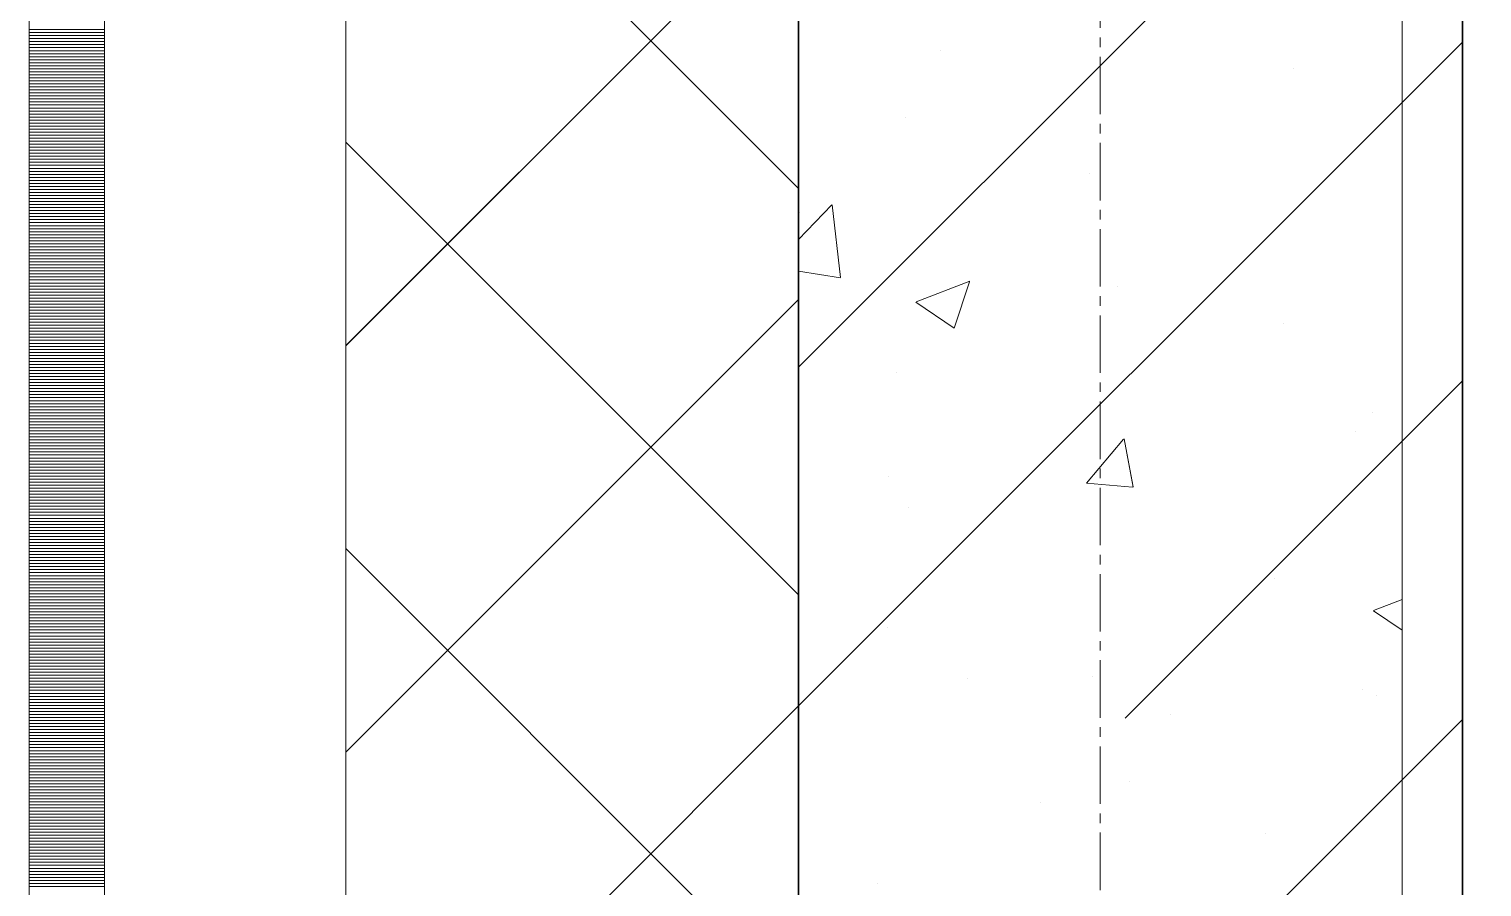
# Model space of a CAD drawing. Header units: millimetres. Extents: x 470010 to 1231400, y -134005 to 421770.
# Drawn here: x 672518.6 to 673000, y -30413.7 to -30129.3 of the extents above; entities that cross this region are included whole.
import ezdxf
from ezdxf.enums import TextEntityAlignment as Align

# ---------------------------------------------------------------- set-up
doc = ezdxf.new("R2010")
doc.units = ezdxf.units.MM
for name, pattern in [('CENTER2', [28.575, 19.05, -3.175, 3.175, -3.175]), ('DASHED', [19.05, 12.7, -6.35]), ('HIDDEN2', [4.7625, 3.175, -1.5875])]:
    doc.linetypes.add(name, pattern=pattern)
doc.layers.get('Defpoints').update_dxf_attribs({"color": 140})
doc.layers.add('АР_Делит', color=120, linetype='Continuous', lineweight=0, plot=False)
for name, color, linetype, lineweight in [('АР_Колонны', 70, 'Continuous', 30), ('АР_Стены ЖБ', 7, 'Continuous', 35), ('АР_Стены ПЕНОблок', 52, 'Continuous', 20), ('АР_Тонкая', 254, 'Continuous', 5), ('АР_Утеплитель', 31, 'Continuous', 0), ('АР_Штриховка', 8, 'Continuous', 0)]:
    doc.layers.add(name, color=color, linetype=linetype, lineweight=lineweight)
doc.layers.add('РД_Оси_100', color=7, linetype='Continuous', lineweight=0, true_color=0x525252)
doc.styles.add('style1', font='ARIALN.TTF')

# ---------------------------------------------------------------- blocks, each defined once
blk = doc.blocks.new('СОШ_2200_АР_ОСИ_М100_28.05.24')
at = {"layer": 'АР_Делит', "color": 251, "linetype": 'DASHED', "true_color": 0x636466}
blk.add_lwpolyline([(114955, 135155), (114955, -355), (93595.036, -355), (93595.036, 13855), (94145, 13855), (94145, 68320), (66055, 68320), (66055, 13857.73), (83455, 13857.73), (83455, -355), (45245, -355), (45245, 13145), (44695, 13145), (44695, 26755), (45245, 26755), (45245, 68320), (20455, 68320), (20455, 26755), (27955, 26755), (27955, 13145), (-355, 13145), (-355, 100855)], dxfattribs=at)
at = {"layer": 'РД_Оси_100', "color": 251, "linetype": 'CENTER2', "true_color": 0x636466}
blk.add_line((0, -6155), (0, 139938.679), dxfattribs=at)
blk = doc.blocks.new('A$C9108343f')
at = {"layer": 'АР_Колонны', "color": 18, "linetype": 'HIDDEN2', "lineweight": 25, "true_color": 0x000000}
for p, q in [((7054.96, 69655), (7054.96, 70555)), ((7274.96, 70555), (7274.96, 69655))]:
    blk.add_line(p, q, dxfattribs=at)
at = {"layer": 'АР_Колонны', "color": 18, "linetype": 'Continuous', "lineweight": 15, "true_color": 0x000000}
for p, q in [((7054.96, 70555), (7054.96, 69655)), ((7054.96, 70555), (7054.96, 69655)), ((7274.96, 69655), (7274.96, 70555)), ((7274.96, 69655), (7274.96, 70555))]:
    blk.add_line(p, q, dxfattribs=at)
at = {"layer": 'АР_Стены ЖБ', "color": 18, "linetype": 'Continuous', "lineweight": 30, "true_color": 0x000000}
for p, q in [((7054.96, 70555), (7054.96, 69655)), ((7274.96, 69655), (7274.96, 70555))]:
    blk.add_line(p, q, dxfattribs=at)
at = {"layer": 'АР_Стены ПЕНОблок', "color": 18, "linetype": 'Continuous', "lineweight": 20, "true_color": 0x000000}
for p, q in [((7054.96, 97555), (7054.96, 21355)), ((7254.96, 21355), (7254.96, 97555))]:
    blk.add_line(p, q, dxfattribs=at)
at = {"layer": 'АР_Тонкая', "color": 18, "linetype": 'Continuous', "lineweight": 5, "true_color": 0x000000}
for p, q in [((6799.96, 97555), (6799.96, 21355)), ((6824.96, 97555), (6824.96, 21355)), ((6824.96, 21355), (6824.96, 97555)), ((6904.96, 21355), (6904.96, 97555))]:
    blk.add_line(p, q, dxfattribs=at)
at = {"layer": 'АР_Утеплитель', "color": 18, "linetype": 'Continuous', "lineweight": 0, "true_color": 0x000000}
for p, q in [((6904.96, 97555), (6904.96, 21355)), ((7054.96, 21355), (7054.96, 97555))]:
    blk.add_line(p, q, dxfattribs=at)
at = {"layer": 'АР_Штриховка', "color": 18, "linetype": 'Continuous', "lineweight": 0, "true_color": 0x000000}
for p, q in [((7054.96, 70184.12), (6904.96, 70334.12)), ((6904.96, 70131.98), (7054.96, 70281.98)), ((6799.96, 70236.75), (6824.96, 70236.75)), ((6799.96, 70235.75), (6824.96, 70235.75)), ((6799.96, 70234.75), (6824.96, 70234.75)), ((6799.96, 70233.75), (6824.96, 70233.75)), ((6799.96, 70232.75), (6824.96, 70232.75)), ((6799.96, 70231.75), (6824.96, 70231.75)), ((6799.96, 70230.75), (6824.96, 70230.75)), ((6799.96, 70229.75), (6824.96, 70229.75)), ((6799.96, 70228.75), (6824.96, 70228.75)), ((7101.92, 70229.79), (7101.92, 70229.79)), ((6799.96, 70227.75), (6824.96, 70227.75)), ((6799.96, 70226.75), (6824.96, 70226.75)), ((6799.96, 70225.75), (6824.96, 70225.75)), ((6799.96, 70224.75), (6824.96, 70224.75)), ((6799.96, 70223.75), (6824.96, 70223.75)), ((7218.86, 70223.81), (7218.86, 70223.81)), ((6799.96, 70222.75), (6824.96, 70222.75)), ((6799.96, 70221.75), (6824.96, 70221.75)), ((6799.96, 70220.75), (6824.96, 70220.75)), ((6799.96, 70219.75), (6824.96, 70219.75)), ((6799.96, 70218.75), (6824.96, 70218.75)), ((6799.96, 70217.75), (6824.96, 70217.75)), ((6799.96, 70216.75), (6824.96, 70216.75)), ((6799.96, 70215.75), (6824.96, 70215.75)), ((6799.96, 70214.75), (6824.96, 70214.75)), ((6799.96, 70213.75), (6824.96, 70213.75)), ((6799.96, 70212.75), (6824.96, 70212.75)), ((6799.96, 70211.75), (6824.96, 70211.75)), ((6799.96, 70210.75), (6824.96, 70210.75)), ((6799.96, 70209.75), (6824.96, 70209.75)), ((6799.96, 70208.75), (6824.96, 70208.75)), ((6799.96, 70207.75), (6824.96, 70207.75)), ((6799.96, 70206.75), (6824.96, 70206.75)), ((6799.96, 70205.75), (6824.96, 70205.75)), ((6799.96, 70204.75), (6824.96, 70204.75)), ((7090.56, 70207.55), (7090.56, 70207.55)), ((6799.96, 70203.75), (6824.96, 70203.75)), ((6799.96, 70202.75), (6824.96, 70202.75)), ((6799.96, 70201.75), (6824.96, 70201.75)), ((6799.96, 70200.75), (6824.96, 70200.75)), ((6799.96, 70199.75), (6824.96, 70199.75)), ((6799.96, 70198.75), (6824.96, 70198.75)), ((6799.96, 70197.75), (6824.96, 70197.75)), ((6799.96, 70196.75), (6824.96, 70196.75)), ((6799.96, 70195.75), (6824.96, 70195.75)), ((6799.96, 70194.75), (6824.96, 70194.75)), ((7054.96, 70049.42), (6904.96, 70199.42)), ((6799.96, 70193.75), (6824.96, 70193.75)), ((6799.96, 70192.75), (6824.96, 70192.75)), ((6799.96, 70191.75), (6824.96, 70191.75)), ((6799.96, 70190.75), (6824.96, 70190.75)), ((6799.96, 70189.75), (6824.96, 70189.75)), ((6799.96, 70188.75), (6824.96, 70188.75)), ((6799.96, 70187.75), (6824.96, 70187.75)), ((6799.96, 70186.75), (6824.96, 70186.75)), ((6799.96, 70185.75), (6824.96, 70185.75)), ((7151.46, 70188.94), (7151.46, 70188.94)), ((6799.96, 70184.75), (6824.96, 70184.75)), ((6799.96, 70183.75), (6824.96, 70183.75)), ((6799.96, 70182.75), (6824.96, 70182.75)), ((6799.96, 70181.75), (6824.96, 70181.75)), ((6799.96, 70180.75), (6824.96, 70180.75)), ((6799.96, 70179.75), (6824.96, 70179.75)), ((6799.96, 70178.75), (6824.96, 70178.75)), ((6799.96, 70177.75), (6824.96, 70177.75)), ((6799.96, 70176.75), (6824.96, 70176.75)), ((6799.96, 70175.75), (6824.96, 70175.75)), ((7054.96, 70167.17), (7066.01, 70178.69)), ((7055.27, 70176.28), (7055.27, 70176.28)), ((7068.89, 70154.58), (7066.08, 70178.7)), ((6799.96, 70174.75), (6824.96, 70174.75)), ((6799.96, 70173.75), (6824.96, 70173.75)), ((6799.96, 70172.75), (6824.96, 70172.75)), ((6799.96, 70171.75), (6824.96, 70171.75)), ((6799.96, 70170.75), (6824.96, 70170.75)), ((6799.96, 70169.75), (6824.96, 70169.75)), ((6799.96, 70168.75), (6824.96, 70168.75)), ((6799.96, 70167.75), (6824.96, 70167.75)), ((6799.96, 70166.75), (6824.96, 70166.75)), ((6799.96, 70165.75), (6824.96, 70165.75)), ((6799.96, 70164.75), (6824.96, 70164.75)), ((6799.96, 70163.75), (6824.96, 70163.75)), ((6799.96, 70162.75), (6824.96, 70162.75)), ((6799.96, 70161.75), (6824.96, 70161.75)), ((6799.96, 70160.75), (6824.96, 70160.75)), ((6799.96, 70159.75), (6824.96, 70159.75)), ((6799.96, 70158.75), (6824.96, 70158.75)), ((6799.96, 70157.75), (6824.96, 70157.75)), ((6799.96, 70156.75), (6824.96, 70156.75)), ((7054.96, 70156.62), (7068.87, 70154.46)), ((6799.96, 70155.75), (6824.96, 70155.75)), ((6799.96, 70154.75), (6824.96, 70154.75)), ((6799.96, 70153.75), (6824.96, 70153.75)), ((6799.96, 70152.75), (6824.96, 70152.75)), ((6799.96, 70151.75), (6824.96, 70151.75)), ((7093.91, 70146.5), (7111.7, 70153.33)), ((7106.49, 70137.82), (7111.64, 70153.17)), ((7160.52, 70151.57), (7160.52, 70151.57)), ((6799.96, 70150.75), (6824.96, 70150.75)), ((6799.96, 70149.75), (6824.96, 70149.75)), ((6799.96, 70148.75), (6824.96, 70148.75)), ((6799.96, 70147.75), (6824.96, 70147.75)), ((6799.96, 70146.75), (6824.96, 70146.75)), ((6904.96, 69997.28), (7054.96, 70147.28)), ((6799.96, 70145.75), (6824.96, 70145.75)), ((6799.96, 70144.75), (6824.96, 70144.75)), ((6799.96, 70143.75), (6824.96, 70143.75)), ((6799.96, 70142.75), (6824.96, 70142.75)), ((6799.96, 70141.75), (6824.96, 70141.75)), ((7093.85, 70146.35), (7106.48, 70137.83)), ((6799.96, 70140.75), (6824.96, 70140.75)), ((6799.96, 70139.75), (6824.96, 70139.75)), ((6799.96, 70138.75), (6824.96, 70138.75)), ((6799.96, 70137.75), (6824.96, 70137.75)), ((7215.77, 70139.26), (7215.77, 70139.26)), ((6799.96, 70136.75), (6824.96, 70136.75)), ((6799.96, 70135.75), (6824.96, 70135.75)), ((6799.96, 70134.75), (6824.96, 70134.75)), ((6799.96, 70133.75), (6824.96, 70133.75)), ((6799.96, 70132.75), (6824.96, 70132.75)), ((6799.96, 70131.75), (6824.96, 70131.75)), ((6799.96, 70130.75), (6824.96, 70130.75)), ((6799.96, 70129.75), (6824.96, 70129.75)), ((6799.96, 70128.75), (6824.96, 70128.75)), ((6799.96, 70127.75), (6824.96, 70127.75)), ((6799.96, 70126.75), (6824.96, 70126.75)), ((6799.96, 70125.75), (6824.96, 70125.75)), ((6799.96, 70124.75), (6824.96, 70124.75)), ((6799.96, 70123.75), (6824.96, 70123.75)), ((6799.96, 70122.75), (6824.96, 70122.75)), ((7087.47, 70123), (7087.47, 70123)), ((6799.96, 70121.75), (6824.96, 70121.75)), ((6799.96, 70120.75), (6824.96, 70120.75)), ((6799.96, 70119.75), (6824.96, 70119.75)), ((6799.96, 70118.75), (6824.96, 70118.75)), ((6799.96, 70117.75), (6824.96, 70117.75)), ((6799.96, 70116.75), (6824.96, 70116.75)), ((6799.96, 70115.75), (6824.96, 70115.75)), ((6799.96, 70114.75), (6824.96, 70114.75)), ((6799.96, 70113.75), (6824.96, 70113.75)), ((6799.96, 70112.75), (6824.96, 70112.75)), ((6799.96, 70111.75), (6824.96, 70111.75)), ((6799.96, 70110.75), (6824.96, 70110.75)), ((6799.96, 70109.75), (6824.96, 70109.75)), ((6799.96, 70108.75), (6824.96, 70108.75)), ((7245.06, 70109.88), (7245.06, 70109.88)), ((6799.96, 70107.75), (6824.96, 70107.75)), ((6799.96, 70106.75), (6824.96, 70106.75)), ((6799.96, 70105.75), (6824.96, 70105.75)), ((6799.96, 70104.75), (6824.96, 70104.75)), ((6799.96, 70103.75), (6824.96, 70103.75)), ((7239.57, 70103.66), (7239.57, 70103.66)), ((6799.96, 70102.75), (6824.96, 70102.75)), ((6799.96, 70101.75), (6824.96, 70101.75)), ((6799.96, 70100.75), (6824.96, 70100.75)), ((6799.96, 70099.75), (6824.96, 70099.75)), ((6799.96, 70098.75), (6824.96, 70098.75)), ((7150.41, 70086.42), (7162.66, 70101.02)), ((7165.84, 70085.14), (7162.9, 70101.06)), ((6799.96, 70097.75), (6824.96, 70097.75)), ((6799.96, 70096.75), (6824.96, 70096.75)), ((6799.96, 70095.75), (6824.96, 70095.75)), ((6799.96, 70094.75), (6824.96, 70094.75)), ((6799.96, 70093.75), (6824.96, 70093.75)), ((6799.96, 70092.75), (6824.96, 70092.75)), ((6799.96, 70091.75), (6824.96, 70091.75)), ((6799.96, 70090.75), (6824.96, 70090.75)), ((6799.96, 70089.75), (6824.96, 70089.75)), ((6799.96, 70088.75), (6824.96, 70088.75)), ((7084.64, 70088.76), (7084.64, 70088.76)), ((6799.96, 70087.75), (6824.96, 70087.75)), ((6799.96, 70086.75), (6824.96, 70086.75)), ((6799.96, 70085.75), (6824.96, 70085.75)), ((6799.96, 70084.75), (6824.96, 70084.75)), ((7150.41, 70086.42), (7165.6, 70085.09)), ((6799.96, 70083.75), (6824.96, 70083.75)), ((6799.96, 70082.75), (6824.96, 70082.75)), ((6799.96, 70081.75), (6824.96, 70081.75)), ((6799.96, 70080.75), (6824.96, 70080.75)), ((6799.96, 70079.75), (6824.96, 70079.75)), ((6799.96, 70078.75), (6824.96, 70078.75)), ((6799.96, 70077.75), (6824.96, 70077.75)), ((6799.96, 70076.75), (6824.96, 70076.75)), ((6799.96, 70075.75), (6824.96, 70075.75)), ((6799.96, 70074.75), (6824.96, 70074.75)), ((7091.44, 70078.24), (7091.44, 70078.24)), ((6799.96, 70073.75), (6824.96, 70073.75)), ((6799.96, 70072.75), (6824.96, 70072.75)), ((6799.96, 70071.75), (6824.96, 70071.75)), ((6799.96, 70070.75), (6824.96, 70070.75)), ((6799.96, 70069.75), (6824.96, 70069.75)), ((6799.96, 70068.75), (6824.96, 70068.75)), ((6799.96, 70067.75), (6824.96, 70067.75)), ((6799.96, 70066.75), (6824.96, 70066.75)), ((6799.96, 70065.75), (6824.96, 70065.75)), ((6799.96, 70064.75), (6824.96, 70064.75)), ((7054.96, 69914.71), (6904.96, 70064.71)), ((6799.96, 70063.75), (6824.96, 70063.75)), ((6799.96, 70062.75), (6824.96, 70062.75)), ((6799.96, 70061.75), (6824.96, 70061.75)), ((6799.96, 70060.75), (6824.96, 70060.75)), ((6799.96, 70059.75), (6824.96, 70059.75)), ((6799.96, 70058.75), (6824.96, 70058.75)), ((6799.96, 70057.75), (6824.96, 70057.75)), ((6799.96, 70056.75), (6824.96, 70056.75)), ((6799.96, 70055.75), (6824.96, 70055.75)), ((6799.96, 70054.75), (6824.96, 70054.75)), ((6799.96, 70053.75), (6824.96, 70053.75)), ((6799.96, 70052.75), (6824.96, 70052.75)), ((6799.96, 70051.75), (6824.96, 70051.75)), ((6799.96, 70050.75), (6824.96, 70050.75)), ((7212.68, 70054.7), (7212.68, 70054.7)), ((6799.96, 70049.75), (6824.96, 70049.75)), ((6799.96, 70048.75), (6824.96, 70048.75)), ((6799.96, 70047.75), (6824.96, 70047.75)), ((6799.96, 70046.75), (6824.96, 70046.75)), ((6799.96, 70045.75), (6824.96, 70045.75)), ((7245.53, 70044.24), (7254.96, 70047.86)), ((6799.96, 70044.75), (6824.96, 70044.75)), ((6799.96, 70043.75), (6824.96, 70043.75)), ((6799.96, 70042.75), (6824.96, 70042.75)), ((6799.96, 70041.75), (6824.96, 70041.75)), ((6799.96, 70040.75), (6824.96, 70040.75)), ((7245.46, 70044.09), (7254.96, 70037.68)), ((6799.96, 70039.75), (6824.96, 70039.75)), ((6799.96, 70038.75), (6824.96, 70038.75)), ((6799.96, 70037.75), (6824.96, 70037.75)), ((6799.96, 70036.75), (6824.96, 70036.75)), ((6799.96, 70035.75), (6824.96, 70035.75)), ((7084.38, 70038.44), (7084.38, 70038.44)), ((6799.96, 70034.75), (6824.96, 70034.75)), ((6799.96, 70033.75), (6824.96, 70033.75)), ((6799.96, 70032.75), (6824.96, 70032.75)), ((6799.96, 70031.75), (6824.96, 70031.75)), ((6799.96, 70030.75), (6824.96, 70030.75)), ((6799.96, 70029.75), (6824.96, 70029.75)), ((6799.96, 70028.75), (6824.96, 70028.75)), ((6799.96, 70027.75), (6824.96, 70027.75)), ((6799.96, 70026.75), (6824.96, 70026.75)), ((6799.96, 70025.75), (6824.96, 70025.75)), ((6799.96, 70024.75), (6824.96, 70024.75)), ((6799.96, 70023.75), (6824.96, 70023.75)), ((6799.96, 70022.75), (6824.96, 70022.75)), ((6799.96, 70021.75), (6824.96, 70021.75)), ((7111.06, 70021.78), (7111.06, 70021.78)), ((7152.3, 70022.47), (7152.3, 70022.47)), ((6799.96, 70020.75), (6824.96, 70020.75)), ((6799.96, 70019.75), (6824.96, 70019.75)), ((6799.96, 70018.75), (6824.96, 70018.75)), ((6799.96, 70017.75), (6824.96, 70017.75)), ((6799.96, 70016.75), (6824.96, 70016.75)), ((7241.83, 70018.07), (7241.83, 70018.07)), ((6799.96, 70015.75), (6824.96, 70015.75)), ((6799.96, 70014.75), (6824.96, 70014.75)), ((6799.96, 70013.75), (6824.96, 70013.75)), ((6799.96, 70012.75), (6824.96, 70012.75)), ((6799.96, 70011.75), (6824.96, 70011.75)), ((6904.96, 69862.58), (7054.96, 70012.58)), ((7246.65, 70016.05), (7246.65, 70016.05)), ((6799.96, 70010.75), (6824.96, 70010.75)), ((6799.96, 70009.75), (6824.96, 70009.75)), ((6799.96, 70008.75), (6824.96, 70008.75)), ((6799.96, 70007.75), (6824.96, 70007.75)), ((7178.24, 70009.7), (7178.24, 70009.7)), ((6799.96, 70006.75), (6824.96, 70006.75)), ((6799.96, 70005.75), (6824.96, 70005.75)), ((6799.96, 70004.75), (6824.96, 70004.75)), ((6799.96, 70003.75), (6824.96, 70003.75)), ((6799.96, 70002.75), (6824.96, 70002.75)), ((6799.96, 70001.75), (6824.96, 70001.75)), ((6799.96, 70000.75), (6824.96, 70000.75)), ((6799.96, 69999.75), (6824.96, 69999.75)), ((6799.96, 69998.75), (6824.96, 69998.75)), ((6799.96, 69997.75), (6824.96, 69997.75)), ((6799.96, 69996.75), (6824.96, 69996.75)), ((6799.96, 69995.75), (6824.96, 69995.75)), ((6799.96, 69994.75), (6824.96, 69994.75)), ((6799.96, 69993.75), (6824.96, 69993.75)), ((6799.96, 69992.75), (6824.96, 69992.75)), ((6799.96, 69991.75), (6824.96, 69991.75)), ((6799.96, 69990.75), (6824.96, 69990.75)), ((6799.96, 69989.75), (6824.96, 69989.75)), ((6799.96, 69988.75), (6824.96, 69988.75)), ((6799.96, 69987.75), (6824.96, 69987.75)), ((7164.62, 69987.66), (7164.62, 69987.66)), ((6799.96, 69986.75), (6824.96, 69986.75)), ((6799.96, 69985.75), (6824.96, 69985.75)), ((6799.96, 69984.75), (6824.96, 69984.75)), ((6799.96, 69983.75), (6824.96, 69983.75)), ((6799.96, 69982.75), (6824.96, 69982.75)), ((6799.96, 69981.75), (6824.96, 69981.75)), ((6799.96, 69980.75), (6824.96, 69980.75)), ((6799.96, 69979.75), (6824.96, 69979.75)), ((6799.96, 69978.75), (6824.96, 69978.75)), ((6799.96, 69977.75), (6824.96, 69977.75)), ((6799.96, 69976.75), (6824.96, 69976.75)), ((6799.96, 69975.75), (6824.96, 69975.75)), ((6799.96, 69974.75), (6824.96, 69974.75)), ((6799.96, 69973.75), (6824.96, 69973.75)), ((6799.96, 69972.75), (6824.96, 69972.75)), ((6799.96, 69971.75), (6824.96, 69971.75)), ((6799.96, 69970.75), (6824.96, 69970.75)), ((6799.96, 69969.75), (6824.96, 69969.75)), ((6799.96, 69968.75), (6824.96, 69968.75)), ((7209.59, 69970.15), (7209.59, 69970.15)), ((6799.96, 69967.75), (6824.96, 69967.75)), ((6799.96, 69966.75), (6824.96, 69966.75)), ((6799.96, 69965.75), (6824.96, 69965.75)), ((6799.96, 69964.75), (6824.96, 69964.75)), ((6799.96, 69963.75), (6824.96, 69963.75)), ((6799.96, 69962.75), (6824.96, 69962.75)), ((6799.96, 69961.75), (6824.96, 69961.75)), ((6799.96, 69960.75), (6824.96, 69960.75)), ((6799.96, 69959.75), (6824.96, 69959.75)), ((6799.96, 69958.75), (6824.96, 69958.75)), ((6799.96, 69957.75), (6824.96, 69957.75)), ((6799.96, 69956.75), (6824.96, 69956.75)), ((6799.96, 69955.75), (6824.96, 69955.75)), ((6799.96, 69954.75), (6824.96, 69954.75)), ((7081.29, 69953.89), (7081.29, 69953.89)), ((6799.96, 69953.75), (6824.96, 69953.75)), ((6799.96, 69952.75), (6824.96, 69952.75))]:
    blk.add_line(p, q, dxfattribs=at)
at = {"layer": 'АР_Штриховка', "color": 18, "linetype": 'Continuous', "lineweight": 5, "true_color": 0x000000}
for p, q in [((7054.96, 70124.83), (7191.24, 70261.12)), ((7054.96, 70012.58), (7274.96, 70232.58)), ((7163.18, 70008.55), (7274.96, 70120.32)), ((7054.96, 69788.07), (7274.96, 70008.07)), ((7135.12, 69980.48), (7135.12, 69980.48))]:
    blk.add_line(p, q, dxfattribs=at)
at = {"layer": 'РД_Оси_100'}
blk.add_blockref('СОШ_2200_АР_ОСИ_М100_28.05.24', (7154.96, 6755), dxfattribs=at)
at = {"layer": 'Defpoints', "color": 18, "true_color": 0x000000, "style": 'style1'}
for p in [(143949.34, 316089.12), (143974.98, 281639.5), (143890.4, 273244.71), (143839.99, 264276.81), (143967.75, 254892.38), (12251.96, 104178.14), (12382.58, 96023.14)]:
    blk.add_attdef('АР-ПОМЕЩЕНИЕ:НАИМЕНОВАНИЕ', text='', height=100, dxfattribs=at).set_placement(p, align=Align.MIDDLE)
at = {"layer": 'Defpoints', "color": 18, "true_color": 0x000000, "style": 'style1', "flags": 8}
for p in [(143951.3, 279099.09), (143848.34, 269251.11), (143875.33, 260094.25), (144049.74, 250824.7), (163419.28, 238153.36), (155897.46, 237965.97), (183037.2, 237965.97), (143342.94, 237876.19)]:
    blk.add_attdef('АР-ПОМЕЩЕНИЕ:НАИМЕНОВАНИЕ', text='', height=100, dxfattribs=at).set_placement(p, align=Align.MIDDLE)

msp = doc.modelspace()

# ---------------------------------------------------------------- linework, layer by layer
at = {"layer": 'АР_Колонны', "color": 18, "linetype": 'HIDDEN2', "lineweight": 25, "true_color": 0x000000}
for p, q in [((672773.57, -30711.242), (672773.57, -29811.242)), ((672993.57, -29811.242), (672993.57, -30711.242))]:
    msp.add_line(p, q, dxfattribs=at)
at = {"layer": 'АР_Колонны', "color": 18, "linetype": 'Continuous', "lineweight": 15, "true_color": 0x000000}
for p, q in [((672773.57, -29811.242), (672773.57, -30711.242)), ((672773.57, -29811.242), (672773.57, -30711.242)), ((672993.57, -30711.242), (672993.57, -29811.242)), ((672993.57, -30711.242), (672993.57, -29811.242))]:
    msp.add_line(p, q, dxfattribs=at)
at = {"layer": 'АР_Стены ЖБ', "color": 18, "linetype": 'Continuous', "lineweight": 30, "true_color": 0x000000}
for p, q in [((672773.57, -29811.242), (672773.57, -30711.242)), ((672993.57, -30711.242), (672993.57, -29811.242))]:
    msp.add_line(p, q, dxfattribs=at)
at = {"layer": 'АР_Стены ПЕНОблок', "color": 18, "linetype": 'Continuous', "lineweight": 20, "true_color": 0x000000}
for p, q in [((672773.57, -2811.242), (672773.57, -79011.242)), ((672973.57, -79011.242), (672973.57, -2811.242))]:
    msp.add_line(p, q, dxfattribs=at)
at = {"layer": 'АР_Тонкая', "color": 18, "linetype": 'Continuous', "lineweight": 5, "true_color": 0x000000}
for p, q in [((672518.57, -2811.242), (672518.57, -79011.242)), ((672543.57, -2811.242), (672543.57, -79011.242)), ((672543.57, -79011.242), (672543.57, -2811.242)), ((672623.57, -79011.242), (672623.57, -2811.242))]:
    msp.add_line(p, q, dxfattribs=at)
at = {"layer": 'АР_Утеплитель', "color": 18, "linetype": 'Continuous', "lineweight": 0, "true_color": 0x000000}
for p, q in [((672623.57, -2811.242), (672623.57, -79011.242)), ((672773.57, -79011.242), (672773.57, -2811.242))]:
    msp.add_line(p, q, dxfattribs=at)
at = {"layer": 'АР_Штриховка', "color": 18, "linetype": 'Continuous', "lineweight": 0, "true_color": 0x000000}
for p, q in [((672773.57, -30182.122), (672623.57, -30032.122)), ((672623.57, -30234.259), (672773.57, -30084.259)), ((672518.57, -30129.492), (672543.57, -30129.492)), ((672518.57, -30130.492), (672543.57, -30130.492)), ((672518.57, -30131.492), (672543.57, -30131.492)), ((672518.57, -30132.492), (672543.57, -30132.492)), ((672518.57, -30133.492), (672543.57, -30133.492)), ((672518.57, -30134.492), (672543.57, -30134.492)), ((672518.57, -30135.492), (672543.57, -30135.492)), ((672518.57, -30136.492), (672543.57, -30136.492)), ((672518.57, -30137.492), (672543.57, -30137.492)), ((672518.57, -30138.492), (672543.57, -30138.492)), ((672518.57, -30139.492), (672543.57, -30139.492)), ((672518.57, -30140.492), (672543.57, -30140.492)), ((672518.57, -30141.492), (672543.57, -30141.492)), ((672518.57, -30142.492), (672543.57, -30142.492)), ((672518.57, -30143.492), (672543.57, -30143.492)), ((672518.57, -30144.492), (672543.57, -30144.492)), ((672518.57, -30145.492), (672543.57, -30145.492)), ((672518.57, -30146.492), (672543.57, -30146.492)), ((672518.57, -30147.492), (672543.57, -30147.492)), ((672518.57, -30148.492), (672543.57, -30148.492)), ((672518.57, -30149.492), (672543.57, -30149.492)), ((672518.57, -30150.492), (672543.57, -30150.492)), ((672518.57, -30151.492), (672543.57, -30151.492)), ((672518.57, -30152.492), (672543.57, -30152.492)), ((672518.57, -30153.492), (672543.57, -30153.492)), ((672518.57, -30154.492), (672543.57, -30154.492)), ((672518.57, -30155.492), (672543.57, -30155.492)), ((672518.57, -30156.492), (672543.57, -30156.492)), ((672518.57, -30157.492), (672543.57, -30157.492)), ((672518.57, -30158.492), (672543.57, -30158.492)), ((672518.57, -30159.492), (672543.57, -30159.492)), ((672518.57, -30160.492), (672543.57, -30160.492)), ((672518.57, -30161.492), (672543.57, -30161.492)), ((672518.57, -30162.492), (672543.57, -30162.492)), ((672518.57, -30163.492), (672543.57, -30163.492)), ((672518.57, -30164.492), (672543.57, -30164.492)), ((672518.57, -30165.492), (672543.57, -30165.492)), ((672518.57, -30166.492), (672543.57, -30166.492)), ((672518.57, -30167.492), (672543.57, -30167.492)), ((672518.57, -30168.492), (672543.57, -30168.492)), ((672773.57, -30316.825), (672623.57, -30166.825)), ((672518.57, -30169.492), (672543.57, -30169.492)), ((672518.57, -30170.492), (672543.57, -30170.492)), ((672518.57, -30171.492), (672543.57, -30171.492)), ((672518.57, -30172.492), (672543.57, -30172.492)), ((672518.57, -30173.492), (672543.57, -30173.492)), ((672518.57, -30174.492), (672543.57, -30174.492)), ((672518.57, -30175.492), (672543.57, -30175.492)), ((672518.57, -30176.492), (672543.57, -30176.492)), ((672518.57, -30177.492), (672543.57, -30177.492)), ((672518.57, -30178.492), (672543.57, -30178.492)), ((672518.57, -30179.492), (672543.57, -30179.492)), ((672518.57, -30180.492), (672543.57, -30180.492)), ((672518.57, -30181.492), (672543.57, -30181.492)), ((672518.57, -30182.492), (672543.57, -30182.492)), ((672518.57, -30183.492), (672543.57, -30183.492)), ((672518.57, -30184.492), (672543.57, -30184.492)), ((672518.57, -30185.492), (672543.57, -30185.492)), ((672518.57, -30186.492), (672543.57, -30186.492)), ((672518.57, -30187.492), (672543.57, -30187.492)), ((672518.57, -30188.492), (672543.57, -30188.492)), ((672773.57, -30199.072), (672784.625, -30187.549)), ((672787.501, -30211.664), (672784.695, -30187.541)), ((672518.57, -30189.492), (672543.57, -30189.492)), ((672518.57, -30190.492), (672543.57, -30190.492)), ((672518.57, -30191.492), (672543.57, -30191.492)), ((672518.57, -30192.492), (672543.57, -30192.492)), ((672518.57, -30193.492), (672543.57, -30193.492)), ((672518.57, -30194.492), (672543.57, -30194.492)), ((672518.57, -30195.492), (672543.57, -30195.492)), ((672518.57, -30196.492), (672543.57, -30196.492)), ((672518.57, -30197.492), (672543.57, -30197.492)), ((672518.57, -30198.492), (672543.57, -30198.492)), ((672518.57, -30199.492), (672543.57, -30199.492)), ((672518.57, -30200.492), (672543.57, -30200.492)), ((672518.57, -30201.492), (672543.57, -30201.492)), ((672518.57, -30202.492), (672543.57, -30202.492)), ((672518.57, -30203.492), (672543.57, -30203.492)), ((672518.57, -30204.492), (672543.57, -30204.492)), ((672518.57, -30205.492), (672543.57, -30205.492)), ((672518.57, -30206.492), (672543.57, -30206.492)), ((672518.57, -30207.492), (672543.57, -30207.492)), ((672518.57, -30208.492), (672543.57, -30208.492)), ((672518.57, -30209.492), (672543.57, -30209.492)), ((672518.57, -30210.492), (672543.57, -30210.492)), ((672518.57, -30211.492), (672543.57, -30211.492)), ((672518.57, -30212.492), (672543.57, -30212.492)), ((672773.57, -30209.622), (672787.483, -30211.78)), ((672518.57, -30213.492), (672543.57, -30213.492)), ((672518.57, -30214.492), (672543.57, -30214.492)), ((672518.57, -30215.492), (672543.57, -30215.492)), ((672518.57, -30216.492), (672543.57, -30216.492)), ((672518.57, -30217.492), (672543.57, -30217.492)), ((672812.526, -30219.741), (672830.31, -30212.914)), ((672825.107, -30228.418), (672830.257, -30213.069)), ((672518.57, -30218.492), (672543.57, -30218.492)), ((672518.57, -30219.492), (672543.57, -30219.492)), ((672518.57, -30220.492), (672543.57, -30220.492)), ((672518.57, -30221.492), (672543.57, -30221.492)), ((672623.57, -30368.962), (672773.57, -30218.962)), ((672812.458, -30219.892), (672825.092, -30228.414)), ((672518.57, -30222.492), (672543.57, -30222.492)), ((672518.57, -30223.492), (672543.57, -30223.492)), ((672518.57, -30224.492), (672543.57, -30224.492)), ((672518.57, -30225.492), (672543.57, -30225.492)), ((672518.57, -30226.492), (672543.57, -30226.492)), ((672518.57, -30227.492), (672543.57, -30227.492)), ((672518.57, -30228.492), (672543.57, -30228.492)), ((672518.57, -30229.492), (672543.57, -30229.492)), ((672518.57, -30230.492), (672543.57, -30230.492)), ((672518.57, -30231.492), (672543.57, -30231.492)), ((672518.57, -30232.492), (672543.57, -30232.492)), ((672518.57, -30233.492), (672543.57, -30233.492)), ((672518.57, -30234.492), (672543.57, -30234.492)), ((672518.57, -30235.492), (672543.57, -30235.492)), ((672518.57, -30236.492), (672543.57, -30236.492)), ((672518.57, -30237.492), (672543.57, -30237.492)), ((672518.57, -30238.492), (672543.57, -30238.492)), ((672518.57, -30239.492), (672543.57, -30239.492)), ((672518.57, -30240.492), (672543.57, -30240.492)), ((672518.57, -30241.492), (672543.57, -30241.492)), ((672518.57, -30242.492), (672543.57, -30242.492)), ((672518.57, -30243.492), (672543.57, -30243.492)), ((672518.57, -30244.492), (672543.57, -30244.492)), ((672518.57, -30245.492), (672543.57, -30245.492)), ((672518.57, -30246.492), (672543.57, -30246.492)), ((672518.57, -30247.492), (672543.57, -30247.492)), ((672518.57, -30248.492), (672543.57, -30248.492)), ((672518.57, -30249.492), (672543.57, -30249.492)), ((672518.57, -30250.492), (672543.57, -30250.492)), ((672518.57, -30251.492), (672543.57, -30251.492)), ((672518.57, -30252.492), (672543.57, -30252.492)), ((672518.57, -30253.492), (672543.57, -30253.492)), ((672518.57, -30254.492), (672543.57, -30254.492)), ((672518.57, -30255.492), (672543.57, -30255.492)), ((672518.57, -30256.492), (672543.57, -30256.492)), ((672518.57, -30257.492), (672543.57, -30257.492)), ((672518.57, -30258.492), (672543.57, -30258.492)), ((672518.57, -30259.492), (672543.57, -30259.492)), ((672518.57, -30260.492), (672543.57, -30260.492)), ((672518.57, -30261.492), (672543.57, -30261.492)), ((672518.57, -30262.492), (672543.57, -30262.492)), ((672518.57, -30263.492), (672543.57, -30263.492)), ((672518.57, -30264.492), (672543.57, -30264.492)), ((672518.57, -30265.492), (672543.57, -30265.492)), ((672869.027, -30279.818), (672881.272, -30265.225)), ((672884.451, -30281.106), (672881.514, -30265.185)), ((672518.57, -30266.492), (672543.57, -30266.492)), ((672518.57, -30267.492), (672543.57, -30267.492)), ((672518.57, -30268.492), (672543.57, -30268.492)), ((672518.57, -30269.492), (672543.57, -30269.492)), ((672518.57, -30270.492), (672543.57, -30270.492)), ((672518.57, -30271.492), (672543.57, -30271.492)), ((672518.57, -30272.492), (672543.57, -30272.492)), ((672518.57, -30273.492), (672543.57, -30273.492)), ((672518.57, -30274.492), (672543.57, -30274.492)), ((672518.57, -30275.492), (672543.57, -30275.492)), ((672518.57, -30276.492), (672543.57, -30276.492)), ((672518.57, -30277.492), (672543.57, -30277.492)), ((672518.57, -30278.492), (672543.57, -30278.492)), ((672518.57, -30279.492), (672543.57, -30279.492)), ((672869.027, -30279.822), (672884.209, -30281.151)), ((672518.57, -30280.492), (672543.57, -30280.492)), ((672518.57, -30281.492), (672543.57, -30281.492)), ((672518.57, -30282.492), (672543.57, -30282.492)), ((672518.57, -30283.492), (672543.57, -30283.492)), ((672518.57, -30284.492), (672543.57, -30284.492)), ((672518.57, -30285.492), (672543.57, -30285.492)), ((672518.57, -30286.492), (672543.57, -30286.492)), ((672518.57, -30287.492), (672543.57, -30287.492)), ((672518.57, -30288.492), (672543.57, -30288.492)), ((672518.57, -30289.492), (672543.57, -30289.492)), ((672518.57, -30290.492), (672543.57, -30290.492)), ((672518.57, -30291.492), (672543.57, -30291.492)), ((672518.57, -30292.492), (672543.57, -30292.492)), ((672518.57, -30293.492), (672543.57, -30293.492)), ((672518.57, -30294.492), (672543.57, -30294.492)), ((672518.57, -30295.492), (672543.57, -30295.492)), ((672518.57, -30296.492), (672543.57, -30296.492)), ((672518.57, -30297.492), (672543.57, -30297.492)), ((672518.57, -30298.492), (672543.57, -30298.492)), ((672518.57, -30299.492), (672543.57, -30299.492)), ((672518.57, -30300.492), (672543.57, -30300.492)), ((672518.57, -30301.492), (672543.57, -30301.492)), ((672518.57, -30302.492), (672543.57, -30302.492)), ((672518.57, -30303.492), (672543.57, -30303.492)), ((672773.57, -30451.529), (672623.57, -30301.529)), ((672518.57, -30304.492), (672543.57, -30304.492)), ((672518.57, -30305.492), (672543.57, -30305.492)), ((672518.57, -30306.492), (672543.57, -30306.492)), ((672518.57, -30307.492), (672543.57, -30307.492)), ((672518.57, -30308.492), (672543.57, -30308.492)), ((672518.57, -30309.492), (672543.57, -30309.492)), ((672518.57, -30310.492), (672543.57, -30310.492)), ((672518.57, -30311.492), (672543.57, -30311.492)), ((672518.57, -30312.492), (672543.57, -30312.492)), ((672518.57, -30313.492), (672543.57, -30313.492)), ((672518.57, -30314.492), (672543.57, -30314.492)), ((672518.57, -30315.492), (672543.57, -30315.492)), ((672518.57, -30316.492), (672543.57, -30316.492)), ((672518.57, -30317.492), (672543.57, -30317.492)), ((672518.57, -30318.492), (672543.57, -30318.492)), ((672964.14, -30322.007), (672973.57, -30318.387)), ((672518.57, -30319.492), (672543.57, -30319.492)), ((672518.57, -30320.492), (672543.57, -30320.492)), ((672518.57, -30321.492), (672543.57, -30321.492)), ((672518.57, -30322.492), (672543.57, -30322.492)), ((672964.072, -30322.157), (672973.57, -30328.563)), ((672518.57, -30323.492), (672543.57, -30323.492)), ((672518.57, -30324.492), (672543.57, -30324.492)), ((672518.57, -30325.492), (672543.57, -30325.492)), ((672518.57, -30326.492), (672543.57, -30326.492)), ((672518.57, -30327.492), (672543.57, -30327.492)), ((672518.57, -30328.492), (672543.57, -30328.492)), ((672518.57, -30329.492), (672543.57, -30329.492)), ((672518.57, -30330.492), (672543.57, -30330.492)), ((672518.57, -30331.492), (672543.57, -30331.492)), ((672518.57, -30332.492), (672543.57, -30332.492)), ((672518.57, -30333.492), (672543.57, -30333.492)), ((672518.57, -30334.492), (672543.57, -30334.492)), ((672518.57, -30335.492), (672543.57, -30335.492)), ((672518.57, -30336.492), (672543.57, -30336.492)), ((672518.57, -30337.492), (672543.57, -30337.492)), ((672518.57, -30338.492), (672543.57, -30338.492)), ((672518.57, -30339.492), (672543.57, -30339.492)), ((672518.57, -30340.492), (672543.57, -30340.492)), ((672518.57, -30341.492), (672543.57, -30341.492)), ((672518.57, -30342.492), (672543.57, -30342.492)), ((672518.57, -30343.492), (672543.57, -30343.492)), ((672518.57, -30344.492), (672543.57, -30344.492)), ((672518.57, -30345.492), (672543.57, -30345.492)), ((672518.57, -30346.492), (672543.57, -30346.492)), ((672518.57, -30347.492), (672543.57, -30347.492)), ((672518.57, -30348.492), (672543.57, -30348.492)), ((672518.57, -30349.492), (672543.57, -30349.492)), ((672518.57, -30350.492), (672543.57, -30350.492)), ((672518.57, -30351.492), (672543.57, -30351.492)), ((672518.57, -30352.492), (672543.57, -30352.492)), ((672518.57, -30353.492), (672543.57, -30353.492)), ((672518.57, -30354.492), (672543.57, -30354.492)), ((672518.57, -30355.492), (672543.57, -30355.492)), ((672518.57, -30356.492), (672543.57, -30356.492)), ((672623.57, -30503.666), (672773.57, -30353.666)), ((672518.57, -30357.492), (672543.57, -30357.492)), ((672518.57, -30358.492), (672543.57, -30358.492)), ((672518.57, -30359.492), (672543.57, -30359.492)), ((672518.57, -30360.492), (672543.57, -30360.492)), ((672518.57, -30361.492), (672543.57, -30361.492)), ((672518.57, -30362.492), (672543.57, -30362.492)), ((672518.57, -30363.492), (672543.57, -30363.492)), ((672518.57, -30364.492), (672543.57, -30364.492)), ((672518.57, -30365.492), (672543.57, -30365.492)), ((672518.57, -30366.492), (672543.57, -30366.492)), ((672518.57, -30367.492), (672543.57, -30367.492)), ((672518.57, -30368.492), (672543.57, -30368.492)), ((672518.57, -30369.492), (672543.57, -30369.492)), ((672518.57, -30370.492), (672543.57, -30370.492)), ((672518.57, -30371.492), (672543.57, -30371.492)), ((672518.57, -30372.492), (672543.57, -30372.492)), ((672518.57, -30373.492), (672543.57, -30373.492)), ((672518.57, -30374.492), (672543.57, -30374.492)), ((672518.57, -30375.492), (672543.57, -30375.492)), ((672518.57, -30376.492), (672543.57, -30376.492)), ((672518.57, -30377.492), (672543.57, -30377.492)), ((672518.57, -30378.492), (672543.57, -30378.492)), ((672518.57, -30379.492), (672543.57, -30379.492)), ((672518.57, -30380.492), (672543.57, -30380.492)), ((672518.57, -30381.492), (672543.57, -30381.492)), ((672518.57, -30382.492), (672543.57, -30382.492)), ((672518.57, -30383.492), (672543.57, -30383.492)), ((672518.57, -30384.492), (672543.57, -30384.492)), ((672518.57, -30385.492), (672543.57, -30385.492)), ((672518.57, -30386.492), (672543.57, -30386.492)), ((672518.57, -30387.492), (672543.57, -30387.492)), ((672518.57, -30388.492), (672543.57, -30388.492)), ((672518.57, -30389.492), (672543.57, -30389.492)), ((672518.57, -30390.492), (672543.57, -30390.492)), ((672518.57, -30391.492), (672543.57, -30391.492)), ((672518.57, -30392.492), (672543.57, -30392.492)), ((672518.57, -30393.492), (672543.57, -30393.492)), ((672518.57, -30394.492), (672543.57, -30394.492)), ((672518.57, -30395.492), (672543.57, -30395.492)), ((672518.57, -30396.492), (672543.57, -30396.492)), ((672518.57, -30397.492), (672543.57, -30397.492)), ((672518.57, -30398.492), (672543.57, -30398.492)), ((672518.57, -30399.492), (672543.57, -30399.492)), ((672518.57, -30400.492), (672543.57, -30400.492)), ((672518.57, -30401.492), (672543.57, -30401.492)), ((672518.57, -30402.492), (672543.57, -30402.492)), ((672518.57, -30403.492), (672543.57, -30403.492)), ((672518.57, -30404.492), (672543.57, -30404.492)), ((672518.57, -30405.492), (672543.57, -30405.492)), ((672518.57, -30406.492), (672543.57, -30406.492)), ((672518.57, -30407.492), (672543.57, -30407.492)), ((672518.57, -30408.492), (672543.57, -30408.492)), ((672518.57, -30409.492), (672543.57, -30409.492)), ((672518.57, -30410.492), (672543.57, -30410.492)), ((672518.57, -30411.492), (672543.57, -30411.492)), ((672518.57, -30412.492), (672543.57, -30412.492)), ((672518.57, -30413.492), (672543.57, -30413.492))]:
    msp.add_line(p, q, dxfattribs=at)
at = {"layer": 'АР_Штриховка', "color": 18, "linetype": 'Continuous', "lineweight": 5, "true_color": 0x000000}
for p, q in [((672773.57, -30241.413), (672909.856, -30105.127)), ((672773.57, -30353.666), (672993.57, -30133.666)), ((672881.793, -30357.696), (672993.57, -30245.92)), ((672773.57, -30578.173), (672993.57, -30358.173))]:
    msp.add_line(p, q, dxfattribs=at)

# ---------------------------------------------------------------- block references
msp.add_blockref('A$C9108343f', (665718.612, -100366.242))
at = {"layer": 'РД_Оси_100'}
msp.add_blockref('СОШ_2200_АР_ОСИ_М100_28.05.24', (672873.57, -93611.242), dxfattribs=at)

doc.saveas('drawing.dxf')
